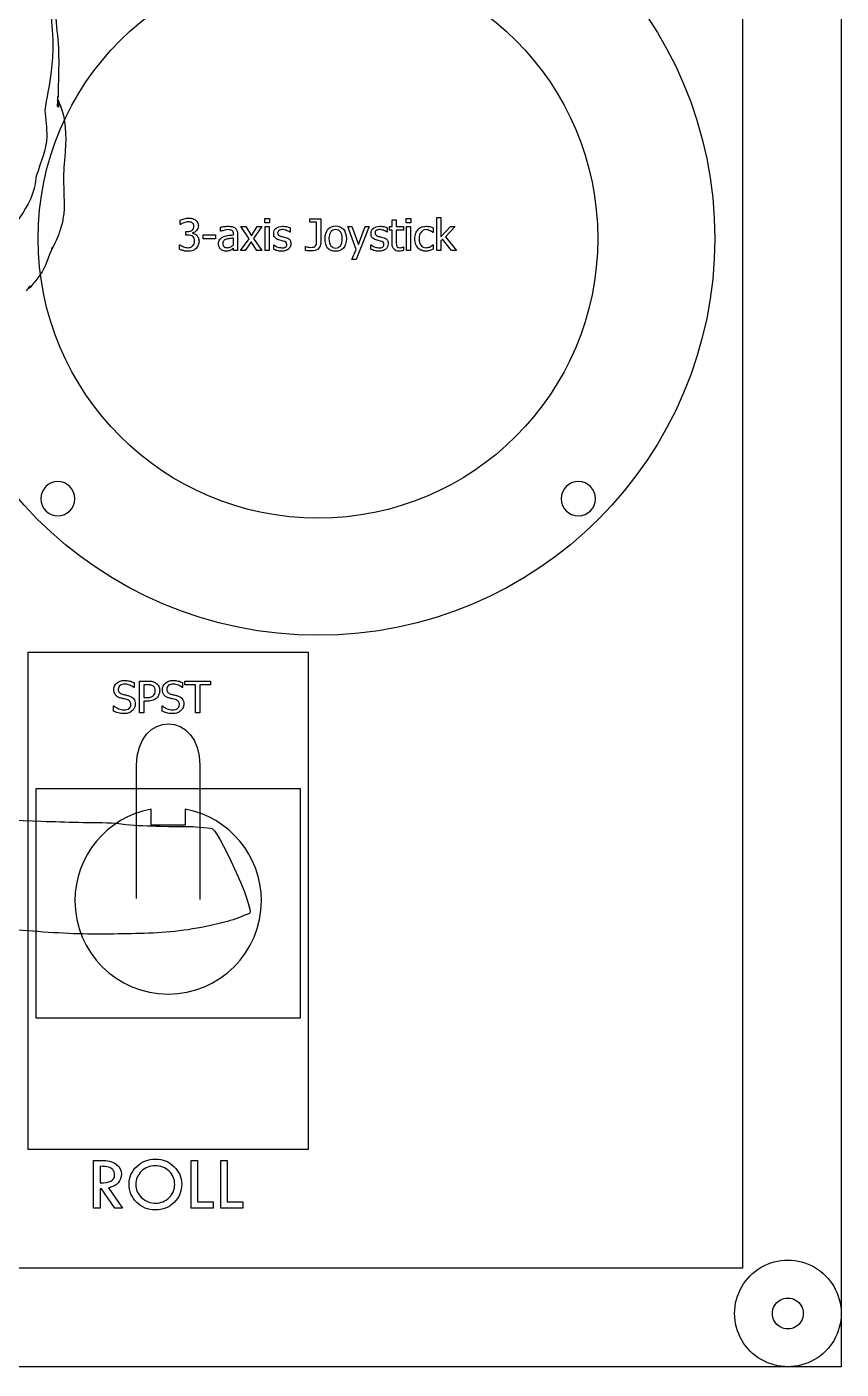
# Model space of a CAD drawing. Extents: x 0 to 339, y 0 to 211.
# Drawn here: x 286.2 to 338.6, y 0 to 86.3 of the extents above; entities that cross this region are included whole.
import ezdxf

# ---------------------------------------------------------------- set-up
doc = ezdxf.new("R2010")
doc.units = 0
doc.layers.add('Layer_1', color=7, linetype='CONTINUOUS')

msp = doc.modelspace()

# ---------------------------------------------------------------- linework, layer by layer
at = {"layer": 'Layer_1', "color": 7}
for p, q in [((338.58731, 210.418888), (338.58731, 0.132278)), ((290.485816, 13.397901), (291.151408, 13.397901)), ((290.485816, 10.325561), (290.485816, 13.397901)), ((290.905428, 13.026521), (290.905428, 11.955781)), ((290.905428, 13.026501), (290.905428, 13.026521)), ((296.760713, 13.397901), (297.175502, 13.397901)), ((296.760713, 10.325561), (296.760713, 13.397901)), ((297.175502, 13.397901), (297.175502, 10.740351)), ((298.661027, 13.397901), (299.075817, 13.397901)), ((298.661027, 10.325561), (298.661027, 13.397901)), ((299.075817, 13.397901), (299.075817, 10.740351)), ((290.999479, 11.589231), (290.905428, 11.589231)), ((290.905428, 11.589231), (290.905428, 10.325561)), ((291.853174, 10.325561), (290.999479, 11.589231)), ((291.438385, 11.639871), (292.333076, 10.325561)), ((292.762335, 11.881021), (292.762335, 11.881021)), ((295.704447, 11.861721), (295.704447, 11.861721)), ((297.175502, 10.740351), (298.176303, 10.740351)), ((298.176303, 10.740351), (298.176303, 10.325561)), ((299.075817, 10.740351), (300.076617, 10.740351)), ((300.076617, 10.740351), (300.076617, 10.325561)), ((290.905428, 10.325561), (290.485816, 10.325561)), ((292.333076, 10.325561), (291.853174, 10.325561)), ((298.176303, 10.325561), (296.760713, 10.325561)), ((300.076617, 10.325561), (298.661027, 10.325561)), ((338.58731, 0.132278), (0.13229, 0.132278))]:
    msp.add_line(p, q, dxfattribs=at)
at = {"layer": 'Layer_1', "color": 6}
for p, q in [((332.242034, 204.072506), (332.242034, 6.478666)), ((296.061414, 73.603271), (296.061414, 73.899601)), ((296.082584, 73.603271), (296.061414, 73.603271)), ((296.590571, 73.793801), (296.590584, 73.793771)), ((298.643727, 73.179941), (298.643727, 73.433941)), ((300.485222, 72.693111), (299.956059, 73.476271)), ((299.956059, 73.476271), (300.273556, 73.476271)), ((300.273556, 73.476271), (300.633387, 72.883611)), ((300.633387, 72.883611), (301.014384, 73.476271)), ((301.310715, 73.476271), (300.781552, 72.714281)), ((301.014384, 73.476271), (301.310715, 73.476271)), ((301.501217, 73.730271), (301.501217, 74.005441)), ((301.501217, 74.005441), (301.797548, 74.005441)), ((301.797548, 73.730271), (301.501217, 73.730271)), ((301.52238, 71.931121), (301.52238, 73.476271)), ((301.52238, 73.476271), (301.776378, 73.476271)), ((301.776378, 73.476271), (301.776378, 71.931121)), ((301.797548, 74.005441), (301.797548, 73.730271)), ((304.401029, 73.772701), (304.401029, 73.984371)), ((304.401029, 73.984371), (305.099523, 73.984371)), ((304.824359, 73.772701), (304.401029, 73.772701)), ((304.824359, 72.566211), (304.824359, 73.772701)), ((305.099523, 73.984371), (305.09952, 72.460281)), ((307.385503, 71.994621), (306.835175, 73.476271)), ((306.835175, 73.476271), (307.110339, 73.476271)), ((307.110339, 73.476271), (307.53367, 72.333281)), ((308.210998, 73.476271), (307.385503, 71.359621)), ((307.53367, 72.333281), (307.957, 73.476271)), ((307.957, 73.476271), (308.210998, 73.476271)), ((309.52332, 73.243441), (309.52332, 73.476271)), ((309.52332, 73.476271), (309.692654, 73.476271)), ((309.692654, 73.476271), (309.692654, 73.920771)), ((309.692654, 73.920771), (309.946651, 73.920771)), ((309.946651, 73.920771), (309.946651, 73.476271)), ((309.946651, 73.476271), (310.433482, 73.476271)), ((310.433482, 73.476271), (310.433482, 73.243441)), ((310.602812, 73.730271), (310.602812, 74.005441)), ((310.602812, 74.005441), (310.899143, 74.005441)), ((310.899147, 73.730271), (310.602812, 73.730271)), ((310.623979, 71.931121), (310.623979, 73.476271)), ((310.623979, 73.476271), (310.877977, 73.476271)), ((310.877977, 73.476271), (310.877977, 71.931121)), ((310.899143, 74.005441), (310.899147, 73.730271)), ((312.571299, 71.931121), (312.571299, 74.068931)), ((312.571299, 74.068931), (312.825297, 74.068931)), ((312.825297, 74.068931), (312.825297, 72.820111)), ((312.825297, 72.820111), (313.439125, 73.476271)), ((313.756622, 73.476271), (313.121627, 72.820111)), ((313.439125, 73.476271), (313.756622, 73.476271)), ((296.421245, 72.925951), (296.421245, 73.158771)), ((296.421245, 73.158771), (296.527078, 73.158771)), ((296.548245, 72.925951), (296.421245, 72.925951)), ((296.844575, 73.074071), (296.844575, 73.052871)), ((297.543077, 72.693111), (297.543077, 72.947111)), ((297.543077, 72.947111), (298.326237, 72.947111)), ((298.326237, 72.693111), (297.543077, 72.693111)), ((298.326237, 72.947111), (298.326237, 72.693111)), ((298.664897, 73.179941), (298.643727, 73.179941)), ((299.490395, 72.312111), (299.490395, 72.735441)), ((299.490398, 72.947081), (299.490398, 72.989381)), ((299.744383, 72.989381), (299.744383, 71.931051)), ((299.934892, 71.931121), (300.485222, 72.693111)), ((300.781552, 72.714281), (301.310715, 71.931121)), ((303.131047, 73.116271), (303.109877, 73.116271)), ((303.131047, 73.391441), (303.131047, 73.116271)), ((306.475344, 72.693111), (306.475344, 72.693111)), ((306.750508, 72.693111), (306.750508, 72.693111)), ((309.375162, 73.391441), (309.375162, 73.116271)), ((309.375162, 73.116271), (309.375162, 73.116271)), ((309.692654, 73.243441), (309.52332, 73.243441)), ((309.692654, 72.396781), (309.692654, 73.243441)), ((310.433482, 73.243441), (309.946651, 73.243441)), ((309.946651, 73.243441), (309.946651, 72.523781)), ((312.338466, 73.095171), (312.317296, 73.095171)), ((312.338466, 73.391511), (312.338466, 73.095171)), ((312.93113, 72.671951), (312.825297, 72.566111)), ((312.825297, 72.566111), (312.825297, 71.931121)), ((313.502625, 71.931121), (312.93113, 72.671951)), ((313.121627, 72.820111), (313.841289, 71.931121)), ((296.019078, 72.015751), (296.019078, 72.312081)), ((296.019078, 72.312081), (296.040248, 72.312081)), ((299.490385, 71.931051), (299.490395, 72.100451)), ((299.744383, 71.931051), (299.490385, 71.931051)), ((299.490398, 72.312111), (299.490395, 72.312111)), ((300.231223, 71.931121), (299.934892, 71.931121)), ((300.61222, 72.502611), (300.231223, 71.931121)), ((300.993218, 71.931121), (300.61222, 72.502611)), ((301.310715, 71.931121), (300.993218, 71.931121)), ((301.776378, 71.931121), (301.52238, 71.931121)), ((302.07271, 72.015781), (302.07271, 72.312111)), ((302.07271, 72.312111), (302.07271, 72.312111)), ((302.580722, 71.888621), (302.580706, 71.888781)), ((304.125861, 71.931151), (304.125861, 72.206311)), ((304.125861, 72.206311), (304.147031, 72.206311)), ((307.110339, 71.359621), (307.385503, 71.994621)), ((308.316831, 72.015781), (308.316831, 72.312111)), ((308.316831, 72.312111), (308.338001, 72.312111)), ((308.824826, 71.888621), (308.824826, 71.888781)), ((310.137167, 71.888721), (310.137151, 71.888781)), ((310.412328, 72.185051), (310.433498, 72.185051)), ((310.433498, 72.185051), (310.433498, 71.952221)), ((310.877977, 71.931121), (310.623979, 71.931121)), ((311.872802, 71.888651), (311.872805, 71.888781)), ((312.317293, 72.311981), (312.338463, 72.311981)), ((312.338463, 72.311981), (312.338463, 72.015651)), ((312.825297, 71.931121), (312.571299, 71.931121)), ((313.841289, 71.931121), (313.502625, 71.931121)), ((307.385503, 71.359621), (307.110339, 71.359621)), ((286.281216, 46.108046), (304.281216, 46.108046)), ((286.281216, 14.108046), (286.281216, 46.108046)), ((304.281216, 46.108046), (304.281216, 14.108046)), ((293.084622, 44.147816), (293.084622, 43.821221)), ((293.441534, 42.190997), (293.441534, 44.242894)), ((293.441534, 44.242894), (293.95692, 44.242894)), ((296.210009, 44.147816), (296.210009, 43.821221)), ((296.35746, 44.000356), (296.35746, 44.24289)), ((296.35746, 44.24289), (298.008348, 44.24289)), ((298.008348, 44.24289), (298.008348, 44.000356)), ((293.084622, 43.821221), (293.063952, 43.821221)), ((293.94038, 44.008616), (293.714382, 44.008616)), ((293.714382, 44.008616), (293.714382, 43.188684)), ((293.714382, 43.188684), (293.900417, 43.188684)), ((294.453014, 43.617248), (294.453013, 43.617251)), ((294.736892, 43.624152), (294.736888, 43.624151)), ((296.210009, 43.821221), (296.189339, 43.821221)), ((297.046479, 44.000356), (296.35746, 44.000356)), ((297.046479, 42.190993), (297.046479, 44.000356)), ((298.008348, 44.000356), (297.31933, 44.000356)), ((297.31933, 44.000356), (297.31933, 42.190993)), ((291.768596, 42.313638), (291.768596, 42.655391)), ((291.768596, 42.655391), (291.787889, 42.655391)), ((293.945896, 42.955807), (293.714386, 42.955807)), ((293.714386, 42.955807), (293.714386, 42.190997)), ((294.893984, 42.313633), (294.893984, 42.655391)), ((294.893984, 42.655391), (294.913274, 42.655391)), ((292.442456, 42.153802), (292.442457, 42.153786)), ((293.714386, 42.190997), (293.441534, 42.190997)), ((295.567841, 42.153802), (295.567845, 42.153786)), ((297.31933, 42.190993), (297.046479, 42.190993)), ((293.24312, 30.255239), (293.24312, 38.807869)), ((297.318973, 38.807869), (297.318973, 30.188419)), ((304.281216, 14.108046), (286.281216, 14.108046)), ((332.242034, 6.478666), (244.825286, 6.478666))]:
    msp.add_line(p, q, dxfattribs=at)
at = {"layer": 'Layer_1', "color": 1}
for p, q in [((322.921723, 72.714281), (322.921723, 72.714281)), ((288.18748, 57.072231), (288.18748, 57.072231)), ((321.672897, 57.072231), (321.672897, 57.072231)), ((294.181432, 34.973004), (294.181432, 36.002478)), ((296.381299, 36.002478), (296.381299, 34.973004)), ((296.381299, 34.973004), (294.181432, 34.973004)), ((336.150498, 3.561281), (336.150498, 3.561281))]:
    msp.add_line(p, q, dxfattribs=at)
at = {"layer": 'Layer_1', "color": 3}
for p, q in [((330.457, 72.714281), (330.457, 72.714281)), ((286.781201, 37.335906), (303.781201, 37.335906)), ((286.781201, 22.549446), (286.781201, 37.335906)), ((303.781201, 37.335906), (303.781201, 22.549446)), ((300.51276, 29.284211), (300.512863, 29.283661)), ((303.781201, 22.549446), (286.781201, 22.549446)), ((338.58731, 3.561281), (338.58731, 3.561281))]:
    msp.add_line(p, q, dxfattribs=at)
for points in [[(279.382211, 72.714281), (279.382211, 86.832341), (290.812126, 98.262261), (304.930188, 98.262261)], [(304.930188, 98.262261), (319.027085, 98.262261), (330.457, 86.832341), (330.457, 72.714281)], [(287.823822, 88.247491), (288.091237, 87.540211), (288.044353, 86.786551), (288.11923, 86.051101)], [(287.720969, 87.285951), (287.780738, 86.499301), (287.877628, 85.719261), (287.863182, 84.928371)], [(288.11923, 86.051101), (288.223634, 85.339661), (288.233292, 84.619701), (288.238848, 83.902071)], [(287.863182, 84.928371), (287.854182, 84.433141), (287.785791, 83.789641), (287.739886, 83.293941)], [(288.238848, 83.902071), (288.227471, 83.202441), (288.20215, 82.503671), (288.20514, 81.803681)], [(287.739886, 83.293941), (287.622544, 82.515051), (287.468821, 81.742631), (287.343038, 80.965421)], [(288.20514, 81.803681), (288.063561, 81.975491), (288.327404, 81.008271), (288.19641, 81.172731)], [(288.19641, 81.172731), (288.126692, 81.260231), (288.185562, 81.396191), (288.179741, 81.507891)], [(288.179741, 81.507891), (288.177091, 81.552891), (288.135026, 81.668961), (288.171801, 81.642831)], [(288.171801, 81.642831), (288.231914, 81.600031), (288.24173, 81.512521), (288.269432, 81.444111)], [(288.269432, 81.444111), (288.33018, 81.293961), (288.381033, 81.139991), (288.436807, 80.987931)], [(287.343038, 80.965421), (287.420376, 80.399391), (287.462603, 79.831901), (287.481494, 79.260591)], [(288.436807, 80.987931), (288.739729, 80.001571), (288.72724, 78.968471), (288.627678, 77.952681)], [(287.481494, 79.260591), (287.43543, 78.408331), (287.09216, 77.629751), (286.823343, 76.833431)], [(288.627678, 77.952681), (288.566215, 77.370841), (288.534941, 76.785891), (288.548885, 76.201001)], [(286.823343, 76.833431), (286.723251, 76.497671), (286.786487, 76.449701), (286.658825, 75.946321)], [(288.548885, 76.201001), (288.575343, 75.757481), (288.577486, 75.313561), (288.584022, 74.869501)], [(286.412974, 75.243991), (286.03724, 74.451731), (285.542257, 73.705701), (284.955147, 73.052611)], [(286.658825, 75.946321), (286.61538, 75.775101), (286.48928, 75.446811), (286.412974, 75.243991)], [(288.589314, 74.517611), (288.559601, 74.233691), (288.50208, 73.953361), (288.458451, 73.671241)], [(288.584022, 74.869501), (288.586668, 74.752211), (288.601484, 74.634291), (288.589314, 74.517611)], [(288.458451, 73.671241), (288.275782, 73.099111), (288.317983, 73.183901), (288.138093, 72.744551)], [(304.930188, 47.187471), (290.812126, 47.187471), (279.382211, 58.617381), (279.382211, 72.714281)], [(288.138093, 72.744551), (288.058004, 72.548911), (287.930448, 72.284071), (287.848904, 72.117971)], [(330.457, 72.714281), (330.457, 58.617381), (319.027085, 47.187471), (304.930188, 47.187471)], [(287.83631, 72.130431), (287.575166, 71.546911), (287.410198, 70.892501), (287.032294, 70.366641)], [(287.790722, 72.014911), (287.761327, 72.044011), (287.821123, 72.091911), (287.83631, 72.130431)], [(287.848904, 72.117971), (287.831442, 72.082571), (287.818742, 71.987151), (287.790722, 72.014911)], [(287.032294, 70.366641), (286.859071, 70.125591), (286.668492, 69.897491), (286.486617, 69.662921)], [(286.41174, 69.658881), (286.321517, 69.555141), (286.23521, 69.448021), (286.149723, 69.340381)], [(286.293842, 69.487721), (286.22468, 69.483721), (286.457195, 69.711151), (286.41174, 69.658881)], [(286.486617, 69.662921), (286.42235, 69.604521), (286.380546, 69.492401), (286.293842, 69.487721)], [(277.644532, 35.596871), (280.814584, 35.644571), (283.973656, 35.351931), (287.138655, 35.222741)], [(287.138655, 35.222741), (287.926081, 35.201541), (288.713481, 35.178141), (289.500987, 35.159041)], [(289.500987, 35.159041), (290.316274, 35.139241), (291.132461, 35.146441), (291.94698, 35.106241)], [(291.94698, 35.106241), (292.151001, 35.096141), (292.348142, 35.022941), (292.551897, 35.008441)], [(292.551897, 35.008441), (293.289635, 34.955841), (294.029013, 34.925641), (294.768338, 34.905191)], [(294.768338, 34.905191), (298.128943, 34.812291), (295.392252, 34.998491), (298.017342, 34.788741)], [(298.017342, 34.788741), (298.406571, 34.965191), (300.901988, 29.460661), (300.51276, 29.284211)], [(299.097686, 28.780761), (297.678858, 28.385971), (296.044368, 28.124291), (294.586911, 28.047921)], [(300.512863, 29.283661), (300.041137, 29.116021), (299.579995, 28.914961), (299.097686, 28.780761)], [(290.089841, 27.970221), (288.587457, 27.977221), (286.542969, 28.151001), (285.034394, 28.261021)], [(294.586911, 28.047921), (293.089713, 27.969421), (291.589076, 27.962821), (290.089841, 27.970221)], [(333.44381, 6.530882), (334.504746, 7.143414), (335.811874, 7.143414), (336.87281, 6.530882)], [(331.72931, 3.561281), (331.72931, 4.786345), (332.382874, 5.91835), (333.44381, 6.530882)], [(336.87281, 6.530882), (337.933746, 5.91835), (338.58731, 4.786345), (338.58731, 3.561281)], [(333.44381, 0.59168), (332.382874, 1.204212), (331.72931, 2.336217), (331.72931, 3.561281)], [(338.58731, 3.561281), (338.58731, 2.336217), (337.933746, 1.204212), (336.87281, 0.59168)], [(336.87281, 0.59168), (335.811874, -0.020852), (334.504746, -0.020852), (333.44381, 0.59168)]]:
    msp.add_open_spline(points, degree=3, dxfattribs=at)
at = {"layer": 'Layer_1', "color": 1}
for points in [[(286.917489, 72.714281), (286.917489, 82.662541), (294.981929, 90.726981), (304.930188, 90.726981)], [(304.930188, 90.726981), (314.878447, 90.726981), (322.921723, 82.662541), (322.921723, 72.714281)], [(304.930188, 54.722741), (294.981929, 54.722741), (286.917489, 62.766021), (286.917489, 72.714281)], [(322.921723, 72.714281), (322.921723, 62.766021), (314.878447, 54.722741), (304.930188, 54.722741)], [(288.18748, 57.072231), (287.573651, 57.072231), (287.086821, 56.585401), (287.086821, 55.971571)], [(289.266971, 55.971571), (289.266971, 56.585401), (288.780142, 57.072231), (288.18748, 57.072231)], [(321.672897, 57.072231), (321.059069, 57.072231), (320.572238, 56.585401), (320.572238, 55.971571)], [(322.773556, 55.971571), (322.773556, 56.585401), (322.286728, 57.072231), (321.672897, 57.072231)], [(287.086821, 55.971571), (287.086821, 55.357741), (287.573651, 54.870911), (288.18748, 54.870911)], [(288.18748, 54.870911), (288.780142, 54.870911), (289.266971, 55.357741), (289.266971, 55.971571)], [(320.572238, 55.971571), (320.572238, 55.357741), (321.059069, 54.870911), (321.672897, 54.870911)], [(321.672897, 54.870911), (322.286728, 54.870911), (322.773556, 55.357741), (322.773556, 55.971571)], [(294.181432, 36.002478), (291.342451, 35.473005), (289.283439, 32.996198), (289.281473, 30.108265)], [(301.281258, 30.108265), (301.279258, 32.996197), (299.22028, 35.473005), (296.381299, 36.002478)], [(289.281473, 30.108265), (289.28139, 26.794641), (291.967483, 24.108318), (295.281106, 24.108116)], [(295.281106, 24.108116), (298.594932, 24.108032), (301.28134, 26.794439), (301.281258, 30.108265)], [(334.166123, 3.561281), (334.166123, 3.915755), (334.355232, 4.243303), (334.662216, 4.420541)], [(334.662216, 4.420541), (334.9692, 4.597778), (335.34742, 4.597778), (335.654404, 4.420541)], [(335.654404, 4.420541), (335.961388, 4.243303), (336.150498, 3.915755), (336.150498, 3.561281)], [(334.662216, 2.702021), (334.355232, 2.879259), (334.166123, 3.206807), (334.166123, 3.561281)], [(336.150498, 3.561281), (336.150498, 3.206807), (335.961388, 2.879259), (335.654404, 2.702021)], [(335.654404, 2.702021), (335.34742, 2.524784), (334.9692, 2.524784), (334.662216, 2.702021)]]:
    msp.add_open_spline(points, degree=3, dxfattribs=at)
at = {"layer": 'Layer_1', "color": 6}
for points in [[(296.061414, 73.899601), (296.124914, 73.920801), (296.209579, 73.963101), (296.315412, 73.984301)], [(296.167254, 73.666771), (296.146084, 73.645571), (296.103754, 73.624471), (296.082584, 73.603271)], [(296.294252, 73.730271), (296.251922, 73.709071), (296.209582, 73.687971), (296.167254, 73.666771)], [(296.442418, 73.772571), (296.378918, 73.751371), (296.336586, 73.730271), (296.294252, 73.730271)], [(296.315412, 73.984301), (296.421244, 74.005501), (296.505911, 74.026601), (296.611743, 74.026601)], [(296.590584, 73.793771), (296.527084, 73.793771), (296.484751, 73.772571), (296.442418, 73.772571)], [(296.71757, 73.772601), (296.67524, 73.772601), (296.6329, 73.793801), (296.590571, 73.793801)], [(296.611743, 74.026601), (296.696413, 74.026601), (296.781075, 74.005401), (296.844575, 74.005401)], [(296.823402, 73.730301), (296.802232, 73.751501), (296.759902, 73.772601), (296.71757, 73.772601)], [(296.908072, 73.624471), (296.886902, 73.666771), (296.865742, 73.709171), (296.823402, 73.730301)], [(296.823409, 73.243471), (296.908079, 73.306971), (296.929242, 73.391641), (296.929242, 73.497471)], [(296.844575, 74.005401), (296.908075, 73.984201), (296.971574, 73.941901), (297.035073, 73.899571)], [(296.929242, 73.497471), (296.929242, 73.560971), (296.929242, 73.603311), (296.908072, 73.624471)], [(297.035073, 73.899571), (297.098573, 73.857271), (297.140906, 73.814871), (297.162072, 73.751401)], [(297.225572, 73.518571), (297.225572, 73.412741), (297.183242, 73.306911), (297.098573, 73.222241)], [(297.162072, 73.751401), (297.204402, 73.687901), (297.225572, 73.603241), (297.225572, 73.518571)], [(298.643727, 73.433941), (298.707227, 73.455141), (298.770726, 73.455141), (298.855392, 73.476241)], [(298.855392, 73.476241), (298.940062, 73.497441), (299.024724, 73.497441), (299.130557, 73.497441)], [(299.130557, 73.497441), (299.236389, 73.497441), (299.321055, 73.497441), (299.384555, 73.476241)], [(299.384555, 73.476241), (299.469225, 73.455041), (299.53272, 73.433941), (299.575053, 73.391541)], [(302.220887, 73.370341), (302.32672, 73.455041), (302.474885, 73.497341), (302.644217, 73.497341)], [(302.644217, 73.497341), (302.728887, 73.497341), (302.813549, 73.497341), (302.898216, 73.476141)], [(302.898216, 73.476141), (302.982886, 73.454941), (303.067548, 73.433841), (303.131047, 73.391441)], [(305.565184, 73.306941), (305.692183, 73.433941), (305.861516, 73.518611), (306.052014, 73.518611)], [(306.052014, 73.518611), (306.263678, 73.518611), (306.433011, 73.433911), (306.560011, 73.306941)], [(308.486168, 73.370341), (308.592001, 73.455041), (308.740165, 73.497341), (308.909498, 73.497341)], [(308.909498, 73.497341), (308.994168, 73.497341), (309.078832, 73.497341), (309.163496, 73.476141)], [(309.163496, 73.476141), (309.248166, 73.454941), (309.311662, 73.433841), (309.375162, 73.391441)], [(311.364807, 73.285771), (311.428307, 73.370471), (311.491807, 73.412771), (311.576474, 73.455111)], [(311.576474, 73.455111), (311.682305, 73.476311), (311.766971, 73.497411), (311.872805, 73.497411)], [(311.872805, 73.497411), (311.957465, 73.497411), (312.042135, 73.497411), (312.126802, 73.476211)], [(312.126802, 73.476211), (312.211472, 73.455011), (312.274969, 73.412711), (312.338466, 73.391511)], [(296.527078, 73.158771), (296.654077, 73.158771), (296.738743, 73.179971), (296.823409, 73.243471)], [(296.717577, 72.904751), (296.675247, 72.925951), (296.611744, 72.925951), (296.548245, 72.925951)], [(296.865742, 72.862451), (296.823412, 72.883651), (296.781072, 72.904751), (296.717577, 72.904751)], [(297.098573, 73.222241), (297.035073, 73.137541), (296.950407, 73.095241), (296.844575, 73.074071)], [(296.844575, 73.052871), (296.886905, 73.031671), (296.929245, 73.031671), (296.971574, 73.010571)], [(296.950412, 72.735451), (296.929242, 72.798951), (296.886912, 72.820151), (296.865742, 72.862451)], [(296.971582, 72.566121), (296.971582, 72.629621), (296.971582, 72.693111), (296.950412, 72.735451)], [(296.950412, 72.375621), (296.971582, 72.417921), (296.971582, 72.481451), (296.971582, 72.566121)], [(296.971574, 73.010571), (297.035074, 72.989371), (297.077406, 72.947071), (297.119739, 72.925871)], [(297.119739, 72.925871), (297.162069, 72.883571), (297.183239, 72.820041), (297.225572, 72.756541)], [(297.267902, 72.544881), (297.267902, 72.439041), (297.246732, 72.354381), (297.204402, 72.290881)], [(297.225572, 72.756541), (297.246742, 72.693041), (297.267902, 72.629541), (297.267902, 72.544881)], [(298.516735, 72.375581), (298.516735, 72.481411), (298.537905, 72.566081), (298.601405, 72.650741)], [(298.601405, 72.650741), (298.643735, 72.714241), (298.707237, 72.777741), (298.81307, 72.820081)], [(298.918895, 73.243441), (298.834225, 73.222241), (298.749563, 73.201141), (298.664897, 73.179941)], [(298.8554, 72.566111), (298.81307, 72.523811), (298.7919, 72.460281), (298.7919, 72.396781)], [(298.81307, 72.820081), (298.89774, 72.862381), (299.003569, 72.883581), (299.109401, 72.904781)], [(299.024732, 72.671941), (298.961232, 72.650741), (298.897733, 72.608441), (298.8554, 72.566111)], [(299.109393, 73.285741), (299.067063, 73.285741), (298.982394, 73.264541), (298.918895, 73.243441)], [(299.257564, 72.714241), (299.172894, 72.693041), (299.088232, 72.693041), (299.024732, 72.671941)], [(299.257559, 73.264541), (299.215229, 73.264541), (299.172889, 73.285741), (299.109393, 73.285741)], [(299.109401, 72.904781), (299.2364, 72.925981), (299.363399, 72.925981), (299.490398, 72.947081)], [(299.384558, 73.222241), (299.363388, 73.243441), (299.321058, 73.264541), (299.257559, 73.264541)], [(299.490395, 72.735441), (299.426895, 72.735441), (299.363396, 72.714241), (299.257564, 72.714241)], [(299.469228, 73.137541), (299.448058, 73.179841), (299.426898, 73.201041), (299.384558, 73.222241)], [(299.490398, 72.989381), (299.490398, 73.052881), (299.490398, 73.095211), (299.469228, 73.137541)], [(299.575053, 73.391541), (299.638553, 73.349241), (299.680886, 73.285711), (299.702053, 73.222211)], [(299.702053, 73.222211), (299.744383, 73.158711), (299.744383, 73.074041), (299.744383, 72.989381)], [(302.072722, 73.031681), (302.072722, 73.179841), (302.115052, 73.285671), (302.220887, 73.370341)], [(302.157392, 72.777681), (302.093892, 72.841181), (302.072722, 72.925841), (302.072722, 73.031681)], [(302.41139, 72.629511), (302.284391, 72.650711), (302.199725, 72.714211), (302.157392, 72.777681)], [(302.432548, 73.243271), (302.369048, 73.200971), (302.326716, 73.137441), (302.326716, 73.073941)], [(302.326716, 73.073941), (302.326716, 73.010441), (302.347886, 72.968111), (302.390216, 72.925781)], [(302.390216, 72.925781), (302.432546, 72.904581), (302.474886, 72.862281), (302.559548, 72.841081)], [(302.559555, 72.587211), (302.496055, 72.587211), (302.453723, 72.608411), (302.41139, 72.629511)], [(302.644213, 73.285571), (302.559543, 73.285571), (302.474881, 73.264371), (302.432548, 73.243271)], [(302.559548, 72.841081), (302.601878, 72.841081), (302.644218, 72.819881), (302.686547, 72.819881)], [(302.686554, 72.544911), (302.644224, 72.566111), (302.601884, 72.566111), (302.559555, 72.587211)], [(302.877045, 73.243271), (302.813545, 73.264471), (302.72888, 73.285571), (302.644213, 73.285571)], [(302.686547, 72.819881), (302.728877, 72.798681), (302.79238, 72.798681), (302.834713, 72.777581)], [(302.855886, 72.481411), (302.834716, 72.502611), (302.771226, 72.523711), (302.686554, 72.544911)], [(302.834713, 72.777581), (302.940546, 72.756381), (303.025212, 72.714081), (303.088711, 72.650581)], [(303.109877, 73.116271), (303.046377, 73.179771), (302.961711, 73.200971), (302.877045, 73.243271)], [(303.088711, 72.650581), (303.152211, 72.587081), (303.173381, 72.481251), (303.173381, 72.375411)], [(304.824359, 72.375711), (304.824359, 72.439211), (304.824359, 72.502711), (304.824359, 72.566211)], [(305.374685, 72.693111), (305.374685, 72.947111), (305.438185, 73.158771), (305.565184, 73.306941)], [(305.544017, 72.100451), (305.438185, 72.248611), (305.374685, 72.439111), (305.374685, 72.693111)], [(305.755683, 73.137611), (305.671013, 73.052911), (305.628683, 72.904781), (305.628683, 72.693111)], [(305.628683, 72.693111), (305.628683, 72.502611), (305.671013, 72.354451), (305.755683, 72.248611)], [(306.052014, 73.285771), (305.925014, 73.285771), (305.819183, 73.243471), (305.755683, 73.137611)], [(306.369511, 73.137611), (306.306011, 73.243441), (306.20018, 73.285771), (306.052014, 73.285771)], [(306.475344, 72.693111), (306.475344, 72.904781), (306.433014, 73.052941), (306.369511, 73.137611)], [(306.369511, 72.248611), (306.433011, 72.354451), (306.475344, 72.502611), (306.475344, 72.693111)], [(306.560011, 73.306941), (306.687008, 73.158771), (306.750508, 72.947111), (306.750508, 72.693111)], [(306.750508, 72.693111), (306.750508, 72.439111), (306.687008, 72.248611), (306.560011, 72.100451)], [(308.338004, 73.031681), (308.338004, 73.179841), (308.380334, 73.285671), (308.486168, 73.370341)], [(308.401504, 72.777681), (308.359174, 72.841181), (308.338004, 72.925841), (308.338004, 73.031681)], [(308.655504, 72.629511), (308.549671, 72.650711), (308.465004, 72.714211), (308.401504, 72.777681)], [(308.676668, 73.243271), (308.613168, 73.200971), (308.591998, 73.137441), (308.591998, 73.073941)], [(308.591998, 73.073941), (308.591998, 73.010441), (308.613168, 72.968111), (308.655498, 72.925781)], [(308.655498, 72.925781), (308.676668, 72.904581), (308.740158, 72.862281), (308.803662, 72.841081)], [(308.803668, 72.587211), (308.761338, 72.587211), (308.719008, 72.608411), (308.655504, 72.629511)], [(308.888332, 73.285571), (308.803662, 73.285571), (308.740165, 73.264371), (308.676668, 73.243271)], [(308.803662, 72.841081), (308.845992, 72.841081), (308.888332, 72.819881), (308.951829, 72.819881)], [(308.951835, 72.544911), (308.909505, 72.566111), (308.867165, 72.566111), (308.803668, 72.587211)], [(309.142329, 73.243271), (309.057669, 73.264471), (308.972998, 73.285571), (308.888332, 73.285571)], [(308.951829, 72.819881), (308.994159, 72.798681), (309.036499, 72.798681), (309.099993, 72.777581)], [(309.121165, 72.481411), (309.078835, 72.502611), (309.036505, 72.523711), (308.951835, 72.544911)], [(309.099993, 72.777581), (309.205826, 72.756381), (309.290493, 72.714081), (309.353993, 72.650581)], [(309.375162, 73.116271), (309.290492, 73.179771), (309.226996, 73.200971), (309.142329, 73.243271)], [(309.353993, 72.650581), (309.396323, 72.587081), (309.438653, 72.481251), (309.438653, 72.375411)], [(311.153143, 72.693111), (311.153143, 72.841281), (311.174313, 72.947111), (311.216643, 73.052941)], [(311.216643, 72.333281), (311.174313, 72.439111), (311.153143, 72.566111), (311.153143, 72.693111)], [(311.216643, 73.052941), (311.258973, 73.137641), (311.301303, 73.222271), (311.364807, 73.285771)], [(311.555301, 73.116341), (311.470631, 73.031641), (311.428301, 72.883511), (311.428301, 72.693011)], [(311.428301, 72.693011), (311.428301, 72.523681), (311.470631, 72.375511), (311.555301, 72.269681)], [(311.872799, 73.285671), (311.745799, 73.285671), (311.639965, 73.222171), (311.555301, 73.116341)], [(312.020963, 73.264471), (311.957463, 73.264471), (311.915132, 73.285671), (311.872799, 73.285671)], [(312.147963, 73.200971), (312.105633, 73.222171), (312.063293, 73.243271), (312.020963, 73.264471)], [(312.253796, 73.158671), (312.211466, 73.158671), (312.190296, 73.179871), (312.147963, 73.200971)], [(312.317296, 73.095171), (312.296126, 73.116371), (312.274966, 73.137471), (312.253796, 73.158671)], [(296.273076, 71.931051), (296.167244, 71.952251), (296.082577, 71.973351), (296.019078, 72.015751)], [(296.040248, 72.312081), (296.082578, 72.269781), (296.167248, 72.227381), (296.27308, 72.185091)], [(296.569407, 71.888751), (296.463574, 71.888751), (296.357742, 71.888751), (296.273076, 71.931051)], [(296.27308, 72.185091), (296.35775, 72.142791), (296.463578, 72.121591), (296.548245, 72.121591)], [(296.548245, 72.121591), (296.611745, 72.121591), (296.675244, 72.142791), (296.717577, 72.142791)], [(296.865738, 71.931051), (296.781068, 71.909851), (296.67524, 71.888751), (296.569407, 71.888751)], [(296.717577, 72.142791), (296.781077, 72.163991), (296.823409, 72.206291), (296.865742, 72.248621)], [(297.077403, 72.079211), (297.013903, 72.015711), (296.950404, 71.973381), (296.865738, 71.931051)], [(296.865742, 72.248621), (296.908072, 72.269821), (296.929242, 72.333321), (296.950412, 72.375621)], [(297.204402, 72.290881), (297.183232, 72.206181), (297.140902, 72.142711), (297.077403, 72.079211)], [(298.559065, 72.185081), (298.537895, 72.248581), (298.516735, 72.312081), (298.516735, 72.375581)], [(298.664898, 72.015751), (298.622568, 72.058051), (298.580228, 72.121581), (298.559065, 72.185081)], [(298.813063, 71.931051), (298.749563, 71.952251), (298.70723, 71.973351), (298.664898, 72.015751)], [(298.7919, 72.396781), (298.7919, 72.312081), (298.81307, 72.227451), (298.87657, 72.185111)], [(298.982395, 71.888751), (298.918895, 71.888751), (298.876563, 71.888751), (298.813063, 71.931051)], [(298.87657, 72.185111), (298.9189, 72.142811), (298.982402, 72.121611), (299.088235, 72.121611)], [(299.172894, 71.909951), (299.130564, 71.888751), (299.067061, 71.888751), (298.982395, 71.888751)], [(299.088235, 72.121611), (299.172905, 72.121611), (299.2364, 72.142811), (299.2999, 72.185111)], [(299.299893, 71.952251), (299.257563, 71.931051), (299.215223, 71.909951), (299.172894, 71.909951)], [(299.405725, 72.036951), (299.363395, 71.994651), (299.342225, 71.973451), (299.299893, 71.952251)], [(299.2999, 72.185111), (299.3634, 72.206311), (299.426899, 72.248611), (299.490398, 72.312111)], [(299.490395, 72.100451), (299.469225, 72.079251), (299.448065, 72.058151), (299.405725, 72.036951)], [(302.07271, 72.312111), (302.09388, 72.290911), (302.13621, 72.269811), (302.15738, 72.248611)], [(302.284375, 71.931081), (302.199705, 71.952281), (302.115043, 71.994581), (302.07271, 72.015781)], [(302.15738, 72.248611), (302.17855, 72.227411), (302.22088, 72.206311), (302.284379, 72.185111)], [(302.580706, 71.888781), (302.474873, 71.888781), (302.369041, 71.909981), (302.284375, 71.931081)], [(302.284379, 72.185111), (302.326709, 72.163911), (302.369049, 72.142811), (302.411378, 72.142811)], [(302.411378, 72.142811), (302.474878, 72.121611), (302.538377, 72.121611), (302.58071, 72.121611)], [(302.58071, 72.121611), (302.62304, 72.121611), (302.66538, 72.121611), (302.728876, 72.121611)], [(302.83472, 71.930921), (302.77122, 71.909721), (302.686554, 71.888621), (302.580722, 71.888621)], [(302.728876, 72.121611), (302.771206, 72.142811), (302.792376, 72.142811), (302.813546, 72.163911)], [(302.813546, 72.163911), (302.855876, 72.185111), (302.877046, 72.206211), (302.898216, 72.227411)], [(303.025219, 72.036751), (302.961719, 71.994451), (302.89822, 71.952051), (302.83472, 71.930921)], [(302.919386, 72.333251), (302.919386, 72.396751), (302.898216, 72.439081), (302.855886, 72.481411)], [(302.898216, 72.227411), (302.898216, 72.248611), (302.919386, 72.290911), (302.919386, 72.333251)], [(303.131051, 72.184911), (303.109881, 72.121411), (303.067551, 72.079081), (303.025219, 72.036751)], [(303.173381, 72.375411), (303.173381, 72.311911), (303.173381, 72.248411), (303.131051, 72.184911)], [(304.31636, 71.909951), (304.23169, 71.909951), (304.189361, 71.931151), (304.125861, 71.931151)], [(304.147031, 72.206311), (304.189361, 72.185111), (304.231701, 72.164011), (304.27403, 72.164011)], [(304.27403, 72.164011), (304.33753, 72.142811), (304.401029, 72.142811), (304.464528, 72.142811)], [(304.485692, 71.909951), (304.443362, 71.909951), (304.379859, 71.909951), (304.31636, 71.909951)], [(304.464528, 72.142811), (304.549198, 72.142811), (304.612694, 72.142811), (304.655027, 72.164011)], [(304.930188, 72.036951), (304.824356, 71.952251), (304.67619, 71.909951), (304.485692, 71.909951)], [(304.655027, 72.164011), (304.697357, 72.185211), (304.739697, 72.206311), (304.760859, 72.248711)], [(304.760859, 72.248711), (304.803189, 72.291011), (304.803189, 72.333411), (304.824359, 72.375711)], [(305.09952, 72.460281), (305.09952, 72.290951), (305.03602, 72.142781), (304.930188, 72.036951)], [(306.052014, 71.888781), (305.84035, 71.888781), (305.671016, 71.952281), (305.544017, 72.100451)], [(305.755683, 72.248611), (305.819183, 72.163911), (305.925014, 72.100451), (306.052014, 72.100451)], [(306.052014, 72.100451), (306.20018, 72.100451), (306.284844, 72.163951), (306.369511, 72.248611)], [(306.560011, 72.100451), (306.433011, 71.952281), (306.263678, 71.888781), (306.052014, 71.888781)], [(308.549662, 71.931081), (308.464992, 71.952281), (308.380328, 71.994581), (308.316831, 72.015781)], [(308.338001, 72.312111), (308.359171, 72.290911), (308.380331, 72.269811), (308.422661, 72.248611)], [(308.422661, 72.248611), (308.443831, 72.227411), (308.486161, 72.206311), (308.528494, 72.185111)], [(308.528494, 72.185111), (308.570824, 72.163911), (308.634327, 72.142811), (308.676661, 72.142811)], [(308.824826, 71.888781), (308.740156, 71.888781), (308.634328, 71.909981), (308.549662, 71.931081)], [(308.676661, 72.142811), (308.740161, 72.121611), (308.782491, 72.121611), (308.845991, 72.121611)], [(309.09999, 71.930921), (309.01533, 71.909721), (308.930659, 71.888621), (308.824826, 71.888621)], [(308.845991, 72.121611), (308.888321, 72.121611), (308.930661, 72.121611), (308.972991, 72.121611)], [(308.972991, 72.121611), (309.015321, 72.142811), (309.057661, 72.142811), (309.078825, 72.163911)], [(309.078825, 72.163911), (309.121155, 72.185111), (309.142325, 72.206211), (309.142325, 72.227411)], [(309.29049, 72.036751), (309.22699, 71.994451), (309.16349, 71.952051), (309.09999, 71.930921)], [(309.163495, 72.333251), (309.163495, 72.396751), (309.163495, 72.439081), (309.121165, 72.481411)], [(309.142325, 72.227411), (309.163495, 72.248611), (309.163495, 72.290911), (309.163495, 72.333251)], [(309.396323, 72.184911), (309.375153, 72.121411), (309.332823, 72.079081), (309.29049, 72.036751)], [(309.438653, 72.375411), (309.438653, 72.311911), (309.417493, 72.248411), (309.396323, 72.184911)], [(309.819651, 72.015781), (309.734991, 72.100481), (309.692654, 72.227451), (309.692654, 72.396781)], [(310.137151, 71.888781), (310.010151, 71.888781), (309.883151, 71.931081), (309.819651, 72.015781)], [(309.946651, 72.523781), (309.946651, 72.439081), (309.946651, 72.375611), (309.967821, 72.333281)], [(309.967821, 72.333281), (309.967821, 72.290981), (309.967821, 72.269781), (309.988991, 72.227451)], [(309.988991, 72.227451), (310.010161, 72.185151), (310.031321, 72.163951), (310.073661, 72.142751)], [(310.073661, 72.142751), (310.094831, 72.142751), (310.158321, 72.121551), (310.200658, 72.121551)], [(310.285331, 71.909921), (310.243001, 71.909921), (310.179498, 71.888721), (310.137167, 71.888721)], [(310.200658, 72.121551), (310.242988, 72.121551), (310.285328, 72.142751), (310.327658, 72.142751)], [(310.433498, 71.952221), (310.391168, 71.931021), (310.327664, 71.909921), (310.285331, 71.909921)], [(310.327658, 72.142751), (310.369988, 72.163951), (310.391158, 72.163951), (310.412328, 72.185051)], [(311.364807, 72.100451), (311.301307, 72.163951), (311.237807, 72.248611), (311.216643, 72.333281)], [(311.597638, 71.952281), (311.491807, 71.973481), (311.428307, 72.015781), (311.364807, 72.100451)], [(311.555301, 72.269681), (311.618801, 72.163851), (311.724632, 72.121521), (311.872799, 72.121521)], [(311.872805, 71.888781), (311.766971, 71.888781), (311.682305, 71.909981), (311.597638, 71.952281)], [(311.872799, 72.121521), (311.957459, 72.121521), (312.042129, 72.142721), (312.105629, 72.163821)], [(312.020966, 71.909851), (311.978636, 71.888651), (311.936306, 71.888651), (311.872802, 71.888651)], [(312.126799, 71.931051), (312.084469, 71.931051), (312.042129, 71.909851), (312.020966, 71.909851)], [(312.105629, 72.163821), (312.190299, 72.206121), (312.253796, 72.248521), (312.317293, 72.311981)], [(312.232632, 71.973351), (312.190302, 71.952151), (312.169132, 71.952151), (312.126799, 71.931051)], [(312.338463, 72.015651), (312.317293, 71.994451), (312.274963, 71.994451), (312.232632, 71.973351)], [(291.783755, 43.693062), (291.783755, 43.859345), (291.848522, 43.998527), (291.978058, 44.110608)], [(291.978058, 44.110608), (292.107593, 44.223607), (292.272958, 44.280106), (292.474151, 44.280106)], [(292.492066, 44.044459), (292.365287, 44.044459), (292.262853, 44.014602), (292.184764, 43.954889)], [(292.474151, 44.280106), (292.588988, 44.280106), (292.697393, 44.268623), (292.799368, 44.245656)], [(292.813149, 43.976939), (292.711174, 44.021952), (292.604146, 44.044459), (292.492066, 44.044459)], [(292.799368, 44.245656), (292.902261, 44.222689), (292.997346, 44.190076), (293.084622, 44.147816)], [(293.95692, 44.242894), (294.078187, 44.242894), (294.18154, 44.232787), (294.266979, 44.212574)], [(294.266979, 44.212574), (294.352417, 44.192361), (294.42775, 44.159747), (294.492977, 44.114734)], [(294.492977, 44.114734), (294.569228, 44.062367), (294.628943, 43.995762), (294.672122, 43.914918)], [(294.909142, 43.693062), (294.909142, 43.859345), (294.97391, 43.998527), (295.103445, 44.110608)], [(295.103445, 44.110608), (295.23298, 44.223607), (295.398345, 44.280106), (295.599538, 44.280106)], [(295.617454, 44.044459), (295.490675, 44.044459), (295.388241, 44.014602), (295.310152, 43.954889)], [(295.599538, 44.280106), (295.714375, 44.280106), (295.82278, 44.268623), (295.924755, 44.245656)], [(295.938537, 43.976939), (295.836562, 44.021952), (295.729534, 44.044459), (295.617454, 44.044459)], [(295.924755, 44.245656), (296.027648, 44.222689), (296.122733, 44.190076), (296.210009, 44.147816)], [(291.818206, 43.480845), (291.795238, 43.542398), (291.783755, 43.613137), (291.783755, 43.693062)], [(291.917425, 43.32237), (291.875165, 43.367383), (291.842092, 43.420208), (291.818206, 43.480845)], [(292.066253, 43.210749), (292.010213, 43.239229), (291.960603, 43.276436), (291.917425, 43.32237)], [(292.256422, 43.140469), (292.185682, 43.158842), (292.122293, 43.182269), (292.066253, 43.210749)], [(292.184764, 43.954889), (292.106675, 43.896096), (292.067631, 43.818466), (292.067631, 43.722001)], [(292.067631, 43.722001), (292.067631, 43.634726), (292.090598, 43.565364), (292.136533, 43.513917)], [(292.136533, 43.513917), (292.182467, 43.46247), (292.249072, 43.424804), (292.336348, 43.400918)], [(292.336348, 43.400918), (292.394225, 43.385298), (292.464965, 43.367385), (292.548566, 43.347178)], [(292.548566, 43.347178), (292.632167, 43.327885), (292.701528, 43.309971), (292.756649, 43.293438)], [(292.756649, 43.293438), (292.898128, 43.250258), (293.001481, 43.185031), (293.066708, 43.097756)], [(293.063952, 43.821221), (292.998724, 43.880934), (292.915123, 43.93284), (292.813149, 43.976939)], [(293.900417, 43.188684), (294.01066, 43.188684), (294.099773, 43.197411), (294.167756, 43.214864)], [(294.153976, 43.990696), (294.097016, 44.002643), (294.025817, 44.008616), (293.94038, 44.008616)], [(294.30556, 43.930066), (294.26238, 43.958546), (294.211852, 43.978756), (294.153976, 43.990696)], [(294.167756, 43.214864), (294.235739, 43.233237), (294.292239, 43.265391), (294.337254, 43.311324)], [(294.415803, 43.801908), (294.391916, 43.854275), (294.355169, 43.896994), (294.30556, 43.930066)], [(294.337254, 43.311324), (294.377674, 43.352664), (294.407074, 43.39768), (294.425454, 43.446372)], [(294.453013, 43.617251), (294.453013, 43.68799), (294.44061, 43.749543), (294.415803, 43.801908)], [(294.425454, 43.446372), (294.443827, 43.495065), (294.453014, 43.552024), (294.453014, 43.617248)], [(294.688658, 43.370593), (294.657425, 43.291585), (294.613787, 43.224061), (294.557744, 43.168021)], [(294.672122, 43.914918), (294.715302, 43.834992), (294.736892, 43.73807), (294.736892, 43.624152)], [(294.736888, 43.624151), (294.736888, 43.535038), (294.720811, 43.450519), (294.688658, 43.370593)], [(294.943592, 43.480845), (294.920625, 43.542398), (294.909142, 43.613137), (294.909142, 43.693062)], [(295.042812, 43.32237), (295.000552, 43.367383), (294.967479, 43.420208), (294.943592, 43.480845)], [(295.19164, 43.210749), (295.1356, 43.239229), (295.085991, 43.276436), (295.042812, 43.32237)], [(295.38181, 43.140469), (295.311071, 43.158842), (295.247681, 43.182269), (295.19164, 43.210749)], [(295.310152, 43.954889), (295.232063, 43.896096), (295.193018, 43.818466), (295.193018, 43.722001)], [(295.193018, 43.722001), (295.193018, 43.634726), (295.215985, 43.565364), (295.261918, 43.513917)], [(295.261918, 43.513917), (295.307851, 43.46247), (295.374457, 43.424804), (295.461734, 43.400918)], [(295.461734, 43.400918), (295.519614, 43.385298), (295.590353, 43.367385), (295.673951, 43.347178)], [(295.673951, 43.347178), (295.757552, 43.327885), (295.826914, 43.309971), (295.882035, 43.293438)], [(295.882035, 43.293438), (296.023514, 43.250258), (296.126866, 43.185031), (296.192093, 43.097756)], [(296.189339, 43.821221), (296.124112, 43.880934), (296.040512, 43.93284), (295.938537, 43.976939)], [(292.062118, 42.199256), (291.958306, 42.230495), (291.860466, 42.268622), (291.768596, 42.313638)], [(291.787889, 42.655391), (291.877921, 42.570872), (291.979896, 42.505185), (292.093814, 42.458332)], [(292.093814, 42.458332), (292.207731, 42.412399), (292.317515, 42.389432), (292.423165, 42.389432)], [(292.453481, 43.092239), (292.401116, 43.104186), (292.335429, 43.120262), (292.256422, 43.140469)], [(292.423165, 42.389432), (292.57383, 42.389432), (292.687748, 42.420669), (292.764918, 42.483142)], [(292.627114, 43.046759), (292.563724, 43.065132), (292.505846, 43.080292), (292.453481, 43.092239)], [(292.820039, 42.932382), (292.779616, 42.983829), (292.715308, 43.021954), (292.627114, 43.046759)], [(292.978513, 42.339836), (292.912367, 42.280123), (292.837493, 42.234188), (292.753893, 42.202032)], [(292.764918, 42.483142), (292.842088, 42.546529), (292.880673, 42.62967), (292.880673, 42.732566)], [(292.880673, 42.732566), (292.880673, 42.81433), (292.860461, 42.880935), (292.820039, 42.932382)], [(293.114939, 42.538273), (293.082784, 42.460184), (293.037309, 42.394039), (292.978513, 42.339836)], [(293.066708, 43.097756), (293.131935, 43.010481), (293.164549, 42.902994), (293.164549, 42.775296)], [(293.164549, 42.775296), (293.164549, 42.695369), (293.148012, 42.616362), (293.114939, 42.538273)], [(293.24312, 38.807869), (293.26542, 42.416009), (297.363503, 42.349189), (297.318973, 38.807869)], [(294.30832, 43.009547), (294.212776, 42.97372), (294.091968, 42.955807), (293.945896, 42.955807)], [(294.557744, 43.168021), (294.487005, 43.0982), (294.403864, 43.045376), (294.30832, 43.009547)], [(295.187506, 42.199256), (295.083694, 42.230489), (294.985853, 42.268615), (294.893984, 42.313633)], [(294.913274, 42.655391), (295.003306, 42.570872), (295.105281, 42.505185), (295.219198, 42.458332)], [(295.219198, 42.458332), (295.333116, 42.412399), (295.4429, 42.389432), (295.548549, 42.389432)], [(295.578869, 43.092239), (295.526502, 43.104186), (295.460816, 43.120262), (295.38181, 43.140469)], [(295.548549, 42.389432), (295.699214, 42.389432), (295.813132, 42.420669), (295.890302, 42.483142)], [(295.752502, 43.046759), (295.689109, 43.065132), (295.631231, 43.080292), (295.578869, 43.092239)], [(295.945427, 42.932382), (295.905007, 42.983829), (295.840699, 43.021954), (295.752502, 43.046759)], [(296.103897, 42.339836), (296.03775, 42.280123), (295.962877, 42.234188), (295.879277, 42.202032)], [(295.890302, 42.483142), (295.967472, 42.546529), (296.006057, 42.62967), (296.006057, 42.732566)], [(296.006057, 42.732566), (296.006057, 42.81433), (295.985847, 42.880935), (295.945427, 42.932382)], [(296.240323, 42.538273), (296.20817, 42.460184), (296.162694, 42.394039), (296.103897, 42.339836)], [(296.192093, 43.097756), (296.25732, 43.010481), (296.289933, 42.902994), (296.289933, 42.775296)], [(296.289933, 42.775296), (296.289933, 42.695369), (296.273396, 42.616362), (296.240323, 42.538273)], [(292.442457, 42.153786), (292.293629, 42.153786), (292.166849, 42.168943), (292.062118, 42.199256)], [(292.753893, 42.202032), (292.67121, 42.169879), (292.567398, 42.153802), (292.442456, 42.153802)], [(295.567845, 42.153786), (295.419017, 42.153786), (295.292237, 42.168943), (295.187506, 42.199256)], [(295.879277, 42.202032), (295.796595, 42.169879), (295.692783, 42.153802), (295.567841, 42.153802)]]:
    msp.add_open_spline(points, degree=3, dxfattribs=at)
at = {"layer": 'Layer_1', "color": 7}
for points in [[(291.435973, 12.980701), (291.315395, 13.011234), (291.138546, 13.026501), (290.905428, 13.026501)], [(291.151408, 13.397901), (291.482597, 13.397901), (291.751888, 13.315104), (291.959283, 13.149511)], [(291.725361, 12.811891), (291.653014, 12.895491), (291.556551, 12.951761), (291.435973, 12.980701)], [(291.959283, 13.149511), (292.168285, 12.985524), (292.272787, 12.774914), (292.272787, 12.517681)], [(292.762335, 11.881021), (292.762335, 12.324754), (292.929537, 12.704981), (293.263941, 13.021701)], [(293.263941, 13.021701), (293.598345, 13.338414), (294.000273, 13.496771), (294.469724, 13.496771)], [(294.435962, 13.067511), (294.096735, 13.067511), (293.805739, 12.949344), (293.562975, 12.713011)], [(295.337888, 12.717831), (295.093516, 12.950951), (294.792874, 13.067511), (294.435962, 13.067511)], [(294.469724, 13.496771), (294.927922, 13.496771), (295.322615, 13.336804), (295.653804, 13.016871)], [(295.653804, 13.016871), (295.984992, 12.698544), (296.150586, 12.319928), (296.150586, 11.881021)], [(290.905428, 11.955781), (291.524397, 11.942914), (291.833882, 12.122174), (291.833882, 12.493561)], [(291.833882, 12.493561), (291.833882, 12.623788), (291.797708, 12.729898), (291.725361, 12.811891)], [(292.272787, 12.517681), (292.272787, 12.311894), (292.205263, 12.130221), (292.070215, 11.972661)], [(293.562975, 12.713011), (293.321818, 12.476678), (293.20124, 12.192914), (293.20124, 11.861721)], [(295.704447, 11.861721), (295.704447, 12.200948), (295.58226, 12.486318), (295.337888, 12.717831)], [(292.070215, 11.972661), (291.935167, 11.815108), (291.724557, 11.704178), (291.438385, 11.639871)], [(293.256706, 10.706591), (292.927125, 11.029744), (292.762335, 11.421221), (292.762335, 11.881021)], [(293.20124, 11.861721), (293.20124, 11.525708), (293.325034, 11.241144), (293.572621, 11.008031)], [(295.342711, 11.015261), (295.583868, 11.253201), (295.704447, 11.535354), (295.704447, 11.861721)], [(296.150586, 11.881021), (296.150586, 11.416394), (295.9866, 11.023311), (295.658627, 10.701771)], [(294.455255, 10.221871), (293.985803, 10.221871), (293.586287, 10.383444), (293.256706, 10.706591)], [(293.572621, 11.008031), (293.821817, 10.776518), (294.126478, 10.660761), (294.486605, 10.660761)], [(295.658627, 10.701771), (295.332261, 10.381838), (294.931137, 10.221871), (294.455255, 10.221871)], [(294.486605, 10.660761), (294.817794, 10.660761), (295.103162, 10.778928), (295.342711, 11.015261)]]:
    msp.add_open_spline(points, degree=3, dxfattribs=at)

doc.saveas('drawing.dxf')
